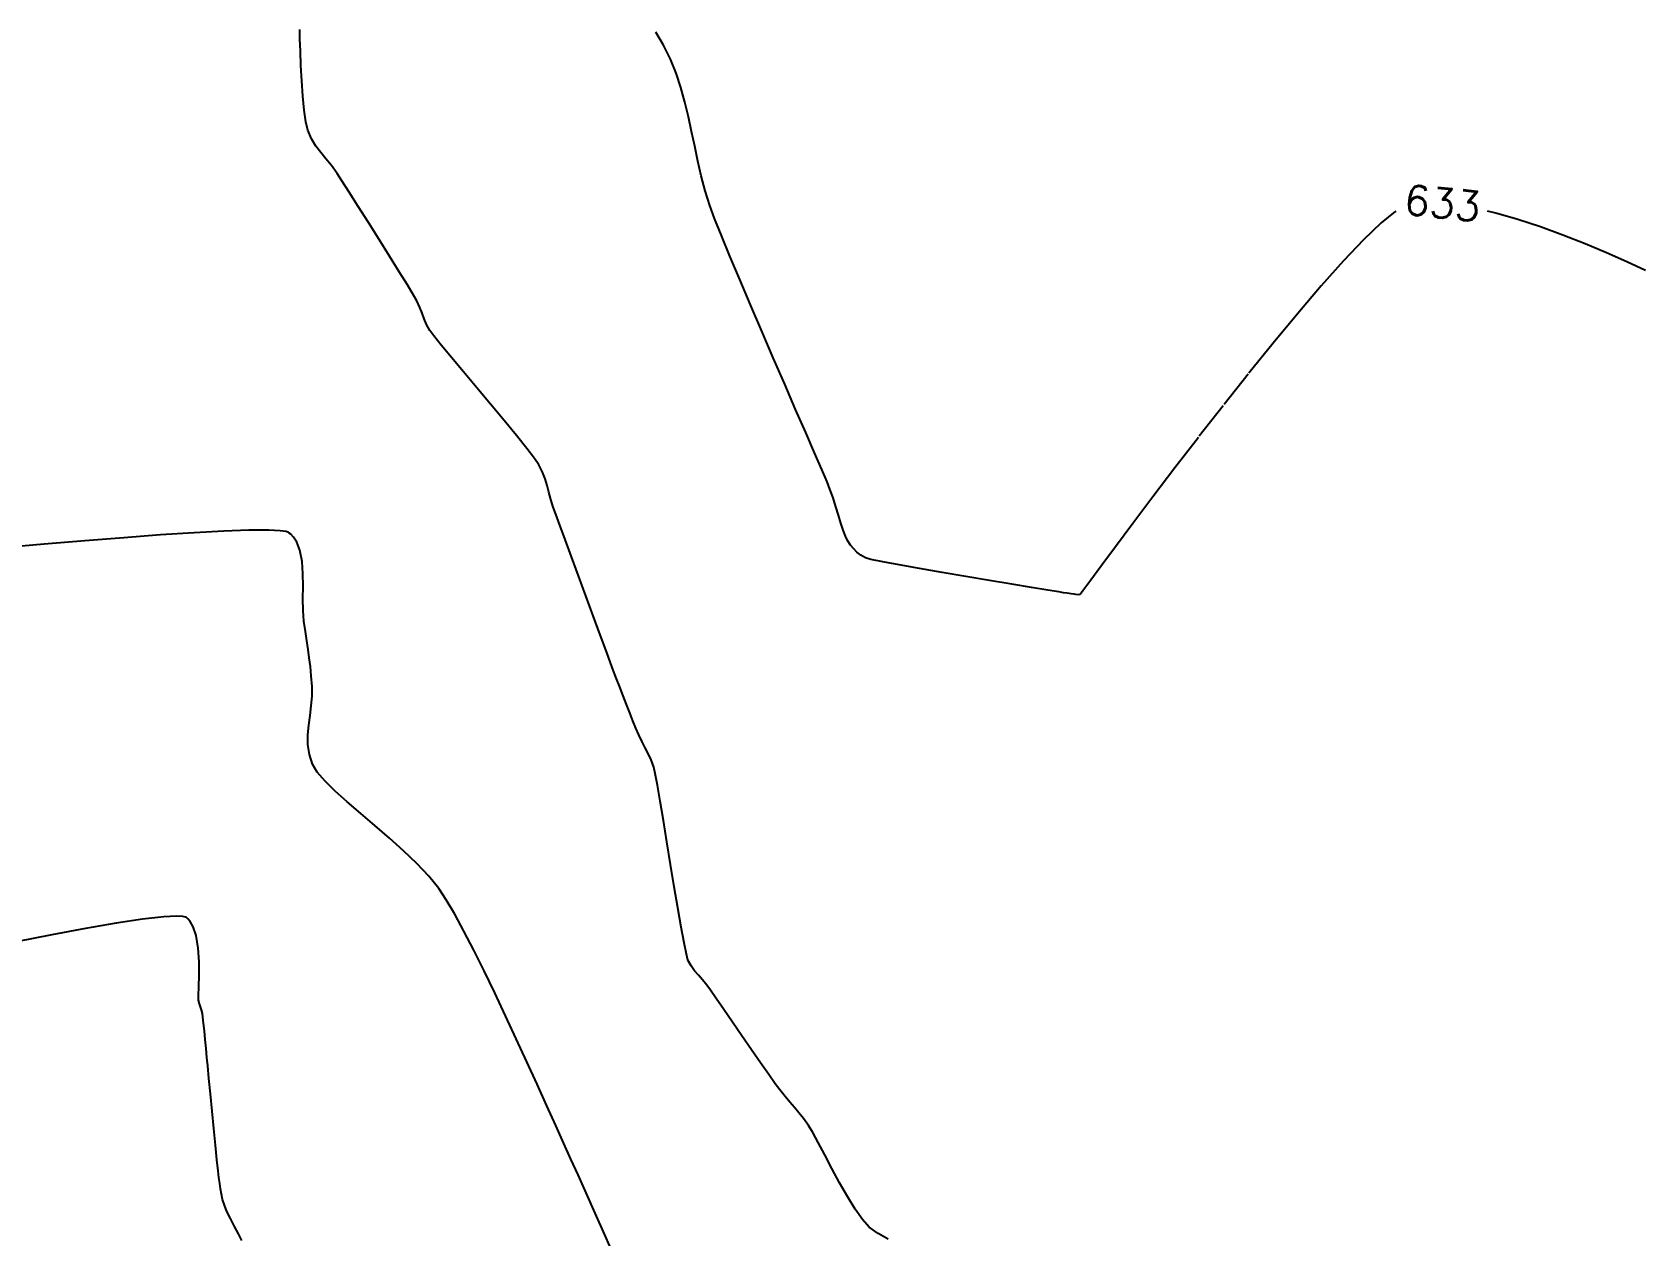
# Model space of a CAD drawing. Header units: feet. Extents: x 26064 to 27719, y 16802 to 28989.
# Drawn here: x 26744.6 to 26874.4, y 17315.3 to 17412.7 of the extents above; entities that cross this region are included whole.
import ezdxf

# ---------------------------------------------------------------- set-up
doc = ezdxf.new("R2010")
doc.units = ezdxf.units.FT
doc.header["$LTSCALE"] = 50
doc.header["$MEASUREMENT"] = 0
doc.linetypes.add('HIDDEN', pattern=[0.375, 0.25, -0.125])
doc.linetypes.add('HIDN25', pattern=[0.0938, 0.0625, -0.0313])
doc.layers.add('CONT-MJR', color=160, linetype='HIDDEN')
doc.layers.add('CONT-MNR', color=55, linetype='HIDN25')
doc.styles.add('l60', font='simplex', dxfattribs={"height": 2.4})

msp = doc.modelspace()

# ---------------------------------------------------------------- linework, layer by layer
at = {"layer": 'CONT-MJR', "color": 7}
for p, q in [((26755.00382, 17372.00773, 635), (26752.03468, 17371.78448, 635)), ((26757.719, 17372.19135, 635), (26755.00382, 17372.00773, 635)), ((26760.12114, 17372.32534, 635), (26757.719, 17372.19135, 635)), ((26762.15116, 17372.39967, 635), (26760.12114, 17372.32534, 635)), ((26763.75, 17372.40433, 635), (26762.15116, 17372.39967, 635)), ((26764.67892, 17372.35118, 635), (26763.75, 17372.40433, 635)), ((26765.15151, 17372.27477, 635), (26764.67892, 17372.35118, 635)), ((26765.35277, 17372.20522, 635), (26765.15151, 17372.27477, 635)), ((26765.41784, 17372.16463, 635), (26765.35277, 17372.20522, 635)), ((26765.53907, 17372.05921, 635), (26765.41784, 17372.16463, 635)), ((26765.75497, 17371.82361, 635), (26765.53907, 17372.05921, 635)), ((26745.57078, 17371.25914, 635), (26742.19417, 17370.97707, 635)), ((26748.87064, 17371.53161, 635), (26745.57078, 17371.25914, 635)), ((26752.03468, 17371.78448, 635), (26748.87064, 17371.53161, 635)), ((26766.01746, 17371.41385, 635), (26765.75497, 17371.82361, 635)), ((26766.26704, 17370.77764, 635), (26766.01746, 17371.41385, 635)), ((26766.44793, 17369.8709, 635), (26766.26704, 17370.77764, 635)), ((26766.52243, 17368.88299, 635), (26766.44793, 17369.8709, 635)), ((26766.53261, 17367.85965, 635), (26766.52243, 17368.88299, 635)), ((26766.52053, 17366.84665, 635), (26766.53261, 17367.85965, 635)), ((26766.52825, 17365.88973, 635), (26766.52053, 17366.84665, 635)), ((26766.59784, 17365.03463, 635), (26766.52825, 17365.88973, 635)), ((26766.7233, 17364.19087, 635), (26766.59784, 17365.03463, 635)), ((26766.83802, 17363.43833, 635), (26766.7233, 17364.19087, 635)), ((26766.9422, 17362.74017, 635), (26766.83802, 17363.43833, 635)), ((26767.03606, 17362.05955, 635), (26766.9422, 17362.74017, 635)), ((26767.11981, 17361.35965, 635), (26767.03606, 17362.05955, 635)), ((26767.19367, 17360.60362, 635), (26767.11981, 17361.35965, 635)), ((26767.25784, 17359.75463, 635), (26767.19367, 17360.60362, 635)), ((26767.26216, 17358.96334, 635), (26767.25784, 17359.75463, 635)), ((26767.09227, 17357.39281, 635), (26767.19503, 17358.17673, 635)), ((26767.19503, 17358.17673, 635), (26767.26216, 17358.96334, 635)), ((26766.92318, 17355.82518, 635), (26766.98972, 17356.60962, 635)), ((26766.98972, 17356.60962, 635), (26767.09227, 17357.39281, 635)), ((26766.92847, 17355.03752, 635), (26766.92318, 17355.82518, 635)), ((26767.04142, 17354.24466, 635), (26766.92847, 17355.03752, 635)), ((26767.29784, 17353.44463, 635), (26767.04142, 17354.24466, 635)), ((26767.68133, 17352.80906, 635), (26767.29784, 17353.44463, 635)), ((26768.30745, 17352.08052, 635), (26767.68133, 17352.80906, 635)), ((26769.13169, 17351.27144, 635), (26768.30745, 17352.08052, 635)), ((26770.10955, 17350.3943, 635), (26769.13169, 17351.27144, 635)), ((26771.19653, 17349.46155, 635), (26770.10955, 17350.3943, 635)), ((26772.34813, 17348.48563, 635), (26771.19653, 17349.46155, 635)), ((26773.51985, 17347.47902, 635), (26772.34813, 17348.48563, 635)), ((26774.66718, 17346.45415, 635), (26773.51985, 17347.47902, 635)), ((26775.74562, 17345.4235, 635), (26774.66718, 17346.45415, 635)), ((26776.71068, 17344.3995, 635), (26775.74562, 17345.4235, 635)), ((26777.51784, 17343.39463, 635), (26776.71068, 17344.3995, 635)), ((26778.12177, 17342.48023, 635), (26777.51784, 17343.39463, 635)), ((26778.80365, 17341.31902, 635), (26778.12177, 17342.48023, 635)), ((26779.55012, 17339.94768, 635), (26778.80365, 17341.31902, 635)), ((26780.34784, 17338.40289, 635), (26779.55012, 17339.94768, 635)), ((26781.18346, 17336.72134, 635), (26780.34784, 17338.40289, 635)), ((26782.04364, 17334.93969, 635), (26781.18346, 17336.72134, 635)), ((26782.91504, 17333.09462, 635), (26782.04364, 17334.93969, 635)), ((26783.78431, 17331.22282, 635), (26782.91504, 17333.09462, 635)), ((26784.6381, 17329.36097, 635), (26783.78431, 17331.22282, 635)), ((26785.46307, 17327.54574, 635), (26784.6381, 17329.36097, 635)), ((26786.24587, 17325.81381, 635), (26785.46307, 17327.54574, 635)), ((26786.97317, 17324.20187, 635), (26786.24587, 17325.81381, 635)), ((26787.6316, 17322.74658, 635), (26786.97317, 17324.20187, 635)), ((26788.20784, 17321.48463, 635), (26787.6316, 17322.74658, 635)), ((26788.78477, 17320.21864, 635), (26788.20784, 17321.48463, 635)), ((26789.44356, 17318.75163, 635), (26788.78477, 17320.21864, 635)), ((26790.16826, 17317.1209, 635), (26789.44356, 17318.75163, 635)), ((26790.94292, 17315.36375, 635), (26790.16826, 17317.1209, 635)), ((26791.75158, 17313.51748, 635), (26790.94292, 17315.36375, 635))]:
    msp.add_line(p, q, dxfattribs=at)
at = {"layer": 'CONT-MNR', "color": 7, "extrusion": (0.999652, 0.02638, 0)}
msp.add_line((26766.27752, 17412.17244, 634), (26766.2578, 17412.91951, 634), dxfattribs=at)
at = {"layer": 'CONT-MNR', "color": 7}
for p, q in [((26795.70816, 17411.63758, 633), (26795.08715, 17412.70678, 633)), ((26766.30971, 17411.17136, 634), (26766.27752, 17412.17244, 634)), ((26796.72025, 17409.37854, 633), (26796.25698, 17410.52491, 633)), ((26797.10682, 17408.21676, 633), (26796.72025, 17409.37854, 633)), ((26767.21668, 17404.06025, 634), (26766.91784, 17404.75463, 634)), ((26767.95977, 17402.96243, 634), (26767.56733, 17403.48015, 634)), ((26768.384, 17402.4552, 634), (26767.95977, 17402.96243, 634)), ((26768.83002, 17401.90656, 634), (26768.384, 17402.4552, 634)), ((26854.76224, 17398.06583, 633), (26853.78487, 17397.26581, 633)), ((26772.68031, 17395.92141, 634), (26771.81912, 17397.28798, 634)), ((26853.78487, 17397.26581, 633), (26852.35068, 17395.89949, 633)), ((26801.06873, 17394.56944, 633), (26800.38253, 17396.24144, 633)), ((26852.35068, 17395.89949, 633), (26850.71776, 17394.18261, 633)), ((26802.7309, 17390.63274, 633), (26801.86133, 17392.67868, 633)), ((26775.74784, 17390.94463, 634), (26775.47336, 17391.4198, 634)), ((26775.99242, 17390.42557, 634), (26775.74784, 17390.94463, 634)), ((26803.64804, 17388.49519, 633), (26802.7309, 17390.63274, 633)), ((26776.33546, 17389.50623, 634), (26776.17259, 17389.95613, 634)), ((26776.52817, 17389.04576, 634), (26776.33546, 17389.50623, 634)), ((26776.79784, 17388.54463, 634), (26776.52817, 17389.04576, 634)), ((26777.10939, 17388.12022, 634), (26776.79784, 17388.54463, 634)), ((26777.7077, 17387.37617, 634), (26777.10939, 17388.12022, 634)), ((26805.5073, 17384.19952, 633), (26804.58331, 17386.32959, 633)), ((26845.02699, 17387.53319, 633), (26842.99948, 17385.01866, 633)), ((26842.99948, 17385.01866, 633), (26840.97339, 17382.45587, 633)), ((26781.71048, 17382.58401, 634), (26780.59416, 17383.9164, 634)), ((26806.3906, 17382.16854, 633), (26805.5073, 17384.19952, 633)), ((26840.97339, 17382.45587, 633), (26838.98874, 17379.90527, 633)), ((26783.79698, 17380.06468, 634), (26782.79906, 17381.2771, 634)), ((26785.61784, 17377.68463, 634), (26785.26927, 17378.19942, 634)), ((26785.90946, 17377.09064, 634), (26785.61784, 17377.68463, 634)), ((26837.08557, 17377.42733, 633), (26835.3039, 17375.08252, 633)), ((26786.11745, 17376.541, 634), (26785.90946, 17377.09064, 634)), ((26809.16698, 17375.72491, 633), (26808.92845, 17376.3069, 633)), ((26786.77784, 17374.24463, 634), (26786.572, 17374.88751, 634)), ((26835.3039, 17375.08252, 633), (26833.68376, 17372.93128, 633)), ((26786.97301, 17373.70255, 634), (26786.77784, 17374.24463, 634)), ((26787.73229, 17371.62709, 634), (26787.29976, 17372.80675, 634)), ((26810.24081, 17372.38232, 633), (26810.05684, 17372.95524, 633)), ((26810.41921, 17371.90721, 633), (26810.24081, 17372.38232, 633)), ((26810.84165, 17371.18967, 633), (26810.59698, 17371.55491, 633)), ((26811.6651, 17370.37133, 633), (26811.35543, 17370.60871, 633)), ((26812.48816, 17370.02727, 633), (26812.03698, 17370.15491, 633)), ((26814.77318, 17369.57584, 633), (26813.43357, 17369.82915, 633)), ((26831.08818, 17369.45139, 633), (26830.1928, 17368.24365, 633)), ((26789.4065, 17367.08363, 634), (26788.81145, 17368.69566, 634)), ((26826.78726, 17367.54151, 633), (26825.48855, 17367.75311, 633)), ((26828.67413, 17367.24455, 633), (26828.37629, 17367.2876, 633)), ((26829.40698, 17367.19491, 633), (26829.25049, 17367.17279, 633)), ((26790.57851, 17363.91626, 634), (26790.00412, 17365.46721, 634)), ((26791.55442, 17361.29028, 634), (26791.10388, 17362.50067, 634)), ((26793.22341, 17356.97177, 634), (26792.96974, 17357.60346, 634)), ((26793.46569, 17356.38254, 634), (26793.22341, 17356.97177, 634)), ((26793.96555, 17355.26237, 634), (26793.69784, 17355.83463, 634)), ((26794.22179, 17354.77322, 634), (26793.96555, 17355.26237, 634)), ((26794.46516, 17354.30921, 634), (26794.22179, 17354.77322, 634)), ((26794.6943, 17353.81234, 634), (26794.46516, 17354.30921, 634)), ((26794.90784, 17353.22463, 634), (26794.6943, 17353.81234, 634)), ((26795.02668, 17352.70622, 634), (26794.90784, 17353.22463, 634)), ((26795.97541, 17347.16276, 634), (26795.69034, 17348.89375, 634)), ((26796.57196, 17343.53657, 634), (26796.27314, 17345.34781, 634)), ((26796.86032, 17341.81672, 634), (26796.57196, 17343.53657, 634)), ((26757.09356, 17341.03998, 636), (26757.02285, 17341.07716, 636)), ((26757.4011, 17340.72945, 636), (26757.20382, 17340.95063, 636)), ((26797.12664, 17340.27592, 634), (26796.86032, 17341.81672, 634)), ((26757.64301, 17340.30388, 636), (26757.4011, 17340.72945, 636)), ((26758.0483, 17338.55956, 636), (26757.87616, 17339.59599, 636)), ((26797.54697, 17338.08221, 634), (26797.35938, 17339.00186, 634)), ((26758.12378, 17336.37308, 636), (26758.11954, 17337.45091, 636)), ((26797.67784, 17337.60463, 634), (26797.54697, 17338.08221, 634)), ((26758.09493, 17335.42911, 636), (26758.12378, 17336.37308, 636)), ((26798.52508, 17336.37753, 634), (26798.21498, 17336.73154, 634)), ((26798.8574, 17336.00655, 634), (26798.52508, 17336.37753, 634)), ((26799.20784, 17335.56463, 634), (26798.8574, 17336.00655, 634)), ((26799.4941, 17335.15877, 634), (26799.20784, 17335.56463, 634)), ((26758.14981, 17334.06589, 636), (26758.07356, 17334.35498, 636)), ((26758.31256, 17333.57473, 636), (26758.23206, 17333.82042, 636)), ((26758.38356, 17333.28498, 636), (26758.31256, 17333.57473, 636)), ((26758.4304, 17332.96853, 636), (26758.38356, 17333.28498, 636)), ((26801.28659, 17332.56714, 634), (26800.57753, 17333.59454, 634)), ((26758.54619, 17331.87188, 636), (26758.48509, 17332.48311, 636)), ((26802.04846, 17331.46354, 634), (26801.28659, 17332.56714, 634)), ((26758.68186, 17330.44466, 636), (26758.61225, 17331.17801, 636)), ((26758.75356, 17329.71498, 636), (26758.68186, 17330.44466, 636)), ((26758.91743, 17328.0202, 636), (26758.8201, 17329.03647, 636)), ((26759.16885, 17325.38228, 636), (26759.03664, 17326.76815, 636)), ((26759.30516, 17323.96458, 636), (26759.16885, 17325.38228, 636)), ((26807.03352, 17324.76626, 634), (26806.65563, 17325.23662, 634)), ((26807.77834, 17323.6582, 634), (26807.43784, 17324.21463, 634)), ((26759.43668, 17322.61703, 636), (26759.30516, 17323.96458, 636)), ((26808.22169, 17322.84425, 634), (26807.77834, 17323.6582, 634)), ((26759.64978, 17320.54025, 636), (26759.55452, 17321.44159, 636)), ((26809.32853, 17320.73226, 634), (26808.74579, 17321.84489, 634)), ((26809.94779, 17319.57849, 634), (26809.32853, 17320.73226, 634)), ((26759.91944, 17318.663, 636), (26759.84727, 17319.07612, 636)), ((26760.16356, 17317.75498, 636), (26760.01892, 17318.23557, 636)), ((26760.36819, 17317.25859, 636), (26760.16356, 17317.75498, 636)), ((26811.20743, 17317.43606, 634), (26810.58146, 17318.45572, 634)), ((26760.66041, 17316.67243, 636), (26760.36819, 17317.25859, 636)), ((26812.34784, 17315.99463, 634), (26811.8036, 17316.59165, 634)), ((26761.3093, 17315.4478, 636), (26760.99064, 17316.05076, 636)), ((26813.88011, 17315.00946, 634), (26813.06896, 17315.46024, 634))]:
    msp.add_line(p, q, dxfattribs=at)
at = {"layer": 'CONT-MNR', "color": 7, "extrusion": (0.999176, 0.040583, 0)}
msp.add_line((26766.35712, 17410.00419, 634), (26766.30971, 17411.17136, 634), dxfattribs=at)
at = {"layer": 'CONT-MNR', "color": 7, "extrusion": (0.896836, 0.442363, 0)}
msp.add_line((26796.25698, 17410.52491, 633), (26795.70816, 17411.63758, 633), dxfattribs=at)
at = {"layer": 'CONT-MNR', "color": 7, "extrusion": (0.998626, 0.052401, 0)}
msp.add_line((26766.42246, 17408.75886, 634), (26766.35712, 17410.00419, 634), dxfattribs=at)
at = {"layer": 'CONT-MNR', "color": 7, "extrusion": (0.997585, 0.069449, 0)}
msp.add_line((26766.50848, 17407.52331, 634), (26766.42246, 17408.75886, 634), dxfattribs=at)
at = {"layer": 'CONT-MNR', "color": 7, "extrusion": (0.995408, 0.095718, 0)}
msp.add_line((26766.61789, 17406.38547, 634), (26766.50848, 17407.52331, 634), dxfattribs=at)
at = {"layer": 'CONT-MNR', "color": 7, "extrusion": (0.963451, 0.267884, 0)}
msp.add_line((26797.43342, 17407.04213, 633), (26797.10682, 17408.21676, 633), dxfattribs=at)
at = {"layer": 'CONT-MNR', "color": 7, "extrusion": (0.972573, 0.232596, 0)}
msp.add_line((26797.7168, 17405.8572, 633), (26797.43342, 17407.04213, 633), dxfattribs=at)
at = {"layer": 'CONT-MNR', "color": 7, "extrusion": (0.99002, 0.140926, 0)}
msp.add_line((26766.75344, 17405.43327, 634), (26766.61789, 17406.38547, 634), dxfattribs=at)
at = {"layer": 'CONT-MNR', "color": 7, "extrusion": (0.977578, 0.210574, 0)}
msp.add_line((26797.9737, 17404.66455, 633), (26797.7168, 17405.8572, 633), dxfattribs=at)
at = {"layer": 'CONT-MNR', "color": 7, "extrusion": (0.971888, 0.235443, 0)}
msp.add_line((26766.91784, 17404.75463, 634), (26766.75344, 17405.43327, 634), dxfattribs=at)
at = {"layer": 'CONT-MNR', "color": 7, "extrusion": (0.979368, 0.202087, 0)}
msp.add_line((26798.22087, 17403.46672, 633), (26797.9737, 17404.66455, 633), dxfattribs=at)
at = {"layer": 'CONT-MNR', "color": 7, "extrusion": (0.855808, 0.517293, 0)}
msp.add_line((26767.56733, 17403.48015, 634), (26767.21668, 17404.06025, 634), dxfattribs=at)
at = {"layer": 'CONT-MNR', "color": 7, "extrusion": (0.978312, 0.207138, 0)}
msp.add_line((26798.47504, 17402.26628, 633), (26798.22087, 17403.46672, 633), dxfattribs=at)
at = {"layer": 'CONT-MNR', "color": 7, "extrusion": (0.814158, 0.580644, 0)}
msp.add_line((26769.28784, 17401.26463, 634), (26768.83002, 17401.90656, 634), dxfattribs=at)
at = {"layer": 'CONT-MNR', "color": 7, "extrusion": (0.974235, 0.225536, 0)}
msp.add_line((26798.75295, 17401.06579, 633), (26798.47504, 17402.26628, 633), dxfattribs=at)
at = {"layer": 'CONT-MNR', "color": 7, "extrusion": (0.84043, 0.54192, 0)}
msp.add_line((26769.6793, 17400.65754, 634), (26769.28784, 17401.26463, 634), dxfattribs=at)
at = {"layer": 'CONT-MNR', "color": 7, "extrusion": (0.842873, 0.538113, 0)}
msp.add_line((26770.26645, 17399.73786, 634), (26769.6793, 17400.65754, 634), dxfattribs=at)
at = {"layer": 'CONT-MNR', "color": 7, "extrusion": (0.966447, 0.256865, 0)}
msp.add_line((26799.07135, 17399.86782, 633), (26798.75295, 17401.06579, 633), dxfattribs=at)
at = {"layer": 'CONT-MNR', "color": 7, "extrusion": (0.844141, 0.536122, 0)}
msp.add_line((26770.99711, 17398.5874, 634), (26770.26645, 17399.73786, 634), dxfattribs=at)
at = {"layer": 'CONT-MNR', "color": 7, "extrusion": (0.95383, 0.300348, 0)}
msp.add_line((26799.44698, 17398.67491, 633), (26799.07135, 17399.86782, 633), dxfattribs=at)
at = {"layer": 'CONT-MNR', "color": 7, "extrusion": (0.8451, 0.534608, 0)}
msp.add_line((26771.81912, 17397.28798, 634), (26770.99711, 17398.5874, 634), dxfattribs=at)
at = {"layer": 'CONT-MNR', "color": 7, "extrusion": (0.938168, 0.346181, 0)}
msp.add_line((26799.83214, 17397.63112, 633), (26799.44698, 17398.67491, 633), dxfattribs=at)
at = {"layer": 'CONT-MNR', "color": 7, "extrusion": (0.550164, -0.835057, 0)}
msp.add_line((26854.96562, 17398.19982, 633), (26854.76224, 17398.06583, 633), dxfattribs=at)
at = {"layer": 'CONT-MNR', "color": 7, "extrusion": (0.236764, 0.971567, 0)}
msp.add_line((26863.06368, 17398.05035, 633), (26862.37796, 17398.21746, 633), dxfattribs=at)
at = {"layer": 'CONT-MNR', "color": 7, "extrusion": (-0.279642, -0.960104, 0)}
msp.add_line((26864.84174, 17397.53247, 633), (26863.06368, 17398.05035, 633), dxfattribs=at)
at = {"layer": 'CONT-MNR', "color": 7, "extrusion": (0.929736, 0.368226, 0)}
msp.add_line((26800.38253, 17396.24144, 633), (26799.83214, 17397.63112, 633), dxfattribs=at)
at = {"layer": 'CONT-MNR', "color": 7, "extrusion": (-0.313415, -0.949616, 0)}
msp.add_line((26866.65823, 17396.93295, 633), (26864.84174, 17397.53247, 633), dxfattribs=at)
at = {"layer": 'CONT-MNR', "color": 7, "extrusion": (0.340954, 0.94008, 0)}
msp.add_line((26868.48039, 17396.27208, 633), (26866.65823, 17396.93295, 633), dxfattribs=at)
at = {"layer": 'CONT-MNR', "color": 7, "extrusion": (0.847085, 0.531458, 0)}
msp.add_line((26773.5285, 17394.56949, 634), (26772.68031, 17395.92141, 634), dxfattribs=at)
at = {"layer": 'CONT-MNR', "color": 7, "extrusion": (0.364182, 0.931328, 0)}
msp.add_line((26870.27544, 17395.57015, 633), (26868.48039, 17396.27208, 633), dxfattribs=at)
at = {"layer": 'CONT-MNR', "color": 7, "extrusion": (0.384482, 0.923133, 0)}
msp.add_line((26872.01061, 17394.84746, 633), (26870.27544, 17395.57015, 633), dxfattribs=at)
at = {"layer": 'CONT-MNR', "color": 7, "extrusion": (0.848495, 0.529203, 0)}
msp.add_line((26774.31151, 17393.31405, 634), (26773.5285, 17394.56949, 634), dxfattribs=at)
at = {"layer": 'CONT-MNR', "color": 7, "extrusion": (0.922246, 0.386603, 0)}
msp.add_line((26801.86133, 17392.67868, 633), (26801.06873, 17394.56944, 633), dxfattribs=at)
at = {"layer": 'CONT-MNR', "color": 7, "extrusion": (0.746002, -0.665944, 0)}
msp.add_line((26850.71776, 17394.18261, 633), (26848.92616, 17392.17563, 633), dxfattribs=at)
at = {"layer": 'CONT-MNR', "color": 7, "extrusion": (-0.402952, -0.915221, 0)}
msp.add_line((26873.65312, 17394.1243, 633), (26872.01061, 17394.84746, 633), dxfattribs=at)
at = {"layer": 'CONT-MNR', "color": 7, "extrusion": (0.420611, 0.907241, 0)}
msp.add_line((26875.1702, 17393.42096, 633), (26873.65312, 17394.1243, 633), dxfattribs=at)
at = {"layer": 'CONT-MNR', "color": 7, "extrusion": (0.850668, 0.525703, 0)}
msp.add_line((26774.97719, 17392.23688, 634), (26774.31151, 17393.31405, 634), dxfattribs=at)
at = {"layer": 'CONT-MNR', "color": 7, "extrusion": (0.854749, 0.519042, 0)}
msp.add_line((26775.47336, 17391.4198, 634), (26774.97719, 17392.23688, 634), dxfattribs=at)
at = {"layer": 'CONT-MNR', "color": 7, "extrusion": (0.760405, -0.649449, 0)}
msp.add_line((26848.92616, 17392.17563, 633), (26847.0159, 17389.939, 633), dxfattribs=at)
at = {"layer": 'CONT-MNR', "color": 7, "extrusion": (0.933603, 0.35831, 0)}
msp.add_line((26776.17259, 17389.95613, 634), (26775.99242, 17390.42557, 634), dxfattribs=at)
at = {"layer": 'CONT-MNR', "color": 7, "extrusion": (0.770727, -0.637166, 0)}
msp.add_line((26847.0159, 17389.939, 633), (26845.02699, 17387.53319, 633), dxfattribs=at)
at = {"layer": 'CONT-MNR', "color": 7, "extrusion": (0.918042, 0.396482, 0)}
msp.add_line((26804.58331, 17386.32959, 633), (26803.64804, 17388.49519, 633), dxfattribs=at)
at = {"layer": 'CONT-MNR', "color": 7, "extrusion": (0.770778, 0.637103, 0)}
msp.add_line((26778.52987, 17386.3815, 634), (26777.7077, 17387.37617, 634), dxfattribs=at)
at = {"layer": 'CONT-MNR', "color": 7, "extrusion": (0.76729, 0.6413, 0)}
msp.add_line((26779.51299, 17385.20523, 634), (26778.52987, 17386.3815, 634), dxfattribs=at)
at = {"layer": 'CONT-MNR', "color": 7, "extrusion": (0.766129, 0.642687, 0)}
msp.add_line((26780.59416, 17383.9164, 634), (26779.51299, 17385.20523, 634), dxfattribs=at)
at = {"layer": 'CONT-MNR', "color": 7, "extrusion": (0.768371, 0.640004, 0)}
msp.add_line((26782.79906, 17381.2771, 634), (26781.71048, 17382.58401, 634), dxfattribs=at)
at = {"layer": 'CONT-MNR', "color": 7, "extrusion": (0.916914, 0.399084, 0)}
msp.add_line((26807.20378, 17380.30021, 633), (26806.3906, 17382.16854, 633), dxfattribs=at)
at = {"layer": 'CONT-MNR', "color": 7, "extrusion": (0.778962, 0.627071, 0)}
msp.add_line((26784.64136, 17379.01578, 634), (26783.79698, 17380.06468, 634), dxfattribs=at)
at = {"layer": 'CONT-MNR', "color": 7, "extrusion": (0.917132, 0.398583, 0)}
msp.add_line((26807.91743, 17378.65812, 633), (26807.20378, 17380.30021, 633), dxfattribs=at)
at = {"layer": 'CONT-MNR', "color": 7, "extrusion": (0.793078, -0.609121, 0)}
msp.add_line((26838.98874, 17379.90527, 633), (26837.08557, 17377.42733, 633), dxfattribs=at)
at = {"layer": 'CONT-MNR', "color": 7, "extrusion": (0.792647, 0.609681, 0)}
msp.add_line((26785.26927, 17378.19942, 634), (26784.64136, 17379.01578, 634), dxfattribs=at)
at = {"layer": 'CONT-MNR', "color": 7, "extrusion": (0.917877, 0.396865, 0)}
msp.add_line((26808.50213, 17377.30583, 633), (26807.91743, 17378.65812, 633), dxfattribs=at)
at = {"layer": 'CONT-MNR', "color": 7, "extrusion": (0.91974, 0.392528, 0)}
msp.add_line((26808.92845, 17376.3069, 633), (26808.50213, 17377.30583, 633), dxfattribs=at)
at = {"layer": 'CONT-MNR', "color": 7, "extrusion": (0.958869, 0.28385, 0)}
msp.add_line((26786.27505, 17376.00863, 634), (26786.11745, 17376.541, 634), dxfattribs=at)
at = {"layer": 'CONT-MNR', "color": 7, "extrusion": (0.968049, 0.250763, 0)}
msp.add_line((26786.41549, 17375.46649, 634), (26786.27505, 17376.00863, 634), dxfattribs=at)
at = {"layer": 'CONT-MNR', "color": 7, "extrusion": (0.965348, 0.260965, 0)}
msp.add_line((26786.572, 17374.88751, 634), (26786.41549, 17375.46649, 634), dxfattribs=at)
at = {"layer": 'CONT-MNR', "color": 7, "extrusion": (0.941589, 0.336765, 0)}
msp.add_line((26809.42239, 17375.0108, 633), (26809.16698, 17375.72491, 633), dxfattribs=at)
at = {"layer": 'CONT-MNR', "color": 7, "extrusion": (0.95206, 0.305912, 0)}
msp.add_line((26809.65255, 17374.29449, 633), (26809.42239, 17375.0108, 633), dxfattribs=at)
at = {"layer": 'CONT-MNR', "color": 7, "extrusion": (0.939455, 0.342671, 0)}
msp.add_line((26787.29976, 17372.80675, 634), (26786.97301, 17373.70255, 634), dxfattribs=at)
at = {"layer": 'CONT-MNR', "color": 7, "extrusion": (0.957145, 0.28961, 0)}
msp.add_line((26809.8624, 17373.60096, 633), (26809.65255, 17374.29449, 633), dxfattribs=at)
at = {"layer": 'CONT-MNR', "color": 7, "extrusion": (0.957529, 0.288337, 0)}
msp.add_line((26810.05684, 17372.95524, 633), (26809.8624, 17373.60096, 633), dxfattribs=at)
at = {"layer": 'CONT-MNR', "color": 7, "extrusion": (0.800874, -0.598833, 0)}
msp.add_line((26833.68376, 17372.93128, 633), (26832.26518, 17371.03408, 633), dxfattribs=at)
at = {"layer": 'CONT-MNR', "color": 7, "extrusion": (0.938551, 0.345139, 0)}
msp.add_line((26788.24478, 17370.23344, 634), (26787.73229, 17371.62709, 634), dxfattribs=at)
at = {"layer": 'CONT-MNR', "color": 7, "extrusion": (0.892778, 0.450496, 0)}
msp.add_line((26810.59698, 17371.55491, 633), (26810.41921, 17371.90721, 633), dxfattribs=at)
at = {"layer": 'CONT-MNR', "color": 7, "extrusion": (0.784997, 0.6195, 0)}
msp.add_line((26811.08771, 17370.87788, 633), (26810.84165, 17371.18967, 633), dxfattribs=at)
at = {"layer": 'CONT-MNR', "color": 7, "extrusion": (0.709007, 0.705201, 0)}
msp.add_line((26811.35543, 17370.60871, 633), (26811.08771, 17370.87788, 633), dxfattribs=at)
at = {"layer": 'CONT-MNR', "color": 7, "extrusion": (0.802433, -0.596742, 0)}
msp.add_line((26832.26518, 17371.03408, 633), (26831.08818, 17369.45139, 633), dxfattribs=at)
at = {"layer": 'CONT-MNR', "color": 7, "extrusion": (0.938319, 0.345771, 0)}
msp.add_line((26788.81145, 17368.69566, 634), (26788.24478, 17370.23344, 634), dxfattribs=at)
at = {"layer": 'CONT-MNR', "color": 7, "extrusion": (0.502978, 0.864299, 0)}
msp.add_line((26812.03698, 17370.15491, 633), (26811.6651, 17370.37133, 633), dxfattribs=at)
at = {"layer": 'CONT-MNR', "color": 7, "extrusion": (-0.205103, -0.97874, 0)}
msp.add_line((26813.43357, 17369.82915, 633), (26812.48816, 17370.02727, 633), dxfattribs=at)
at = {"layer": 'CONT-MNR', "color": 7, "extrusion": (-0.176639, -0.984276, 0)}
msp.add_line((26816.407, 17369.28264, 633), (26814.77318, 17369.57584, 633), dxfattribs=at)
at = {"layer": 'CONT-MNR', "color": 7, "extrusion": (-0.171293, -0.98522, 0)}
msp.add_line((26818.23499, 17368.96482, 633), (26816.407, 17369.28264, 633), dxfattribs=at)
at = {"layer": 'CONT-MNR', "color": 7, "extrusion": (-0.167785, -0.985824, 0)}
msp.add_line((26820.15716, 17368.63767, 633), (26818.23499, 17368.96482, 633), dxfattribs=at)
at = {"layer": 'CONT-MNR', "color": 7, "extrusion": (-0.165302, -0.986243, 0)}
msp.add_line((26822.07349, 17368.31648, 633), (26820.15716, 17368.63767, 633), dxfattribs=at)
at = {"layer": 'CONT-MNR', "color": 7, "extrusion": (0.163446, 0.986552, 0)}
msp.add_line((26823.88395, 17368.01653, 633), (26822.07349, 17368.31648, 633), dxfattribs=at)
at = {"layer": 'CONT-MNR', "color": 7, "extrusion": (0.802731, -0.596341, 0)}
msp.add_line((26830.1928, 17368.24365, 633), (26829.61906, 17367.47134, 633), dxfattribs=at)
at = {"layer": 'CONT-MNR', "color": 7, "extrusion": (0.937948, 0.346776, 0)}
msp.add_line((26790.00412, 17365.46721, 634), (26789.4065, 17367.08363, 634), dxfattribs=at)
at = {"layer": 'CONT-MNR', "color": 7, "extrusion": (-0.161995, -0.986792, 0)}
msp.add_line((26825.48855, 17367.75311, 633), (26823.88395, 17368.01653, 633), dxfattribs=at)
at = {"layer": 'CONT-MNR', "color": 7, "extrusion": (-0.159765, -0.987155, 0)}
msp.add_line((26827.68008, 17367.39702, 633), (26826.78726, 17367.54151, 633), dxfattribs=at)
at = {"layer": 'CONT-MNR', "color": 7, "extrusion": (-0.158495, -0.98736, 0)}
msp.add_line((26828.06698, 17367.33491, 633), (26827.68008, 17367.39702, 633), dxfattribs=at)
at = {"layer": 'CONT-MNR', "color": 7, "extrusion": (-0.151183, -0.988506, 0)}
msp.add_line((26828.37629, 17367.2876, 633), (26828.06698, 17367.33491, 633), dxfattribs=at)
at = {"layer": 'CONT-MNR', "color": 7, "extrusion": (-0.132058, -0.991242, 0)}
msp.add_line((26828.9209, 17367.21167, 633), (26828.67413, 17367.24455, 633), dxfattribs=at)
at = {"layer": 'CONT-MNR', "color": 7, "extrusion": (-0.106777, -0.994283, 0)}
msp.add_line((26829.07698, 17367.19491, 633), (26828.9209, 17367.21167, 633), dxfattribs=at)
at = {"layer": 'CONT-MNR', "color": 7, "extrusion": (-0.126464, -0.991971, 0)}
msp.add_line((26829.25049, 17367.17279, 633), (26829.07698, 17367.19491, 633), dxfattribs=at)
at = {"layer": 'CONT-MNR', "color": 7, "extrusion": (0.793406, -0.608693, 0)}
msp.add_line((26829.61906, 17367.47134, 633), (26829.40698, 17367.19491, 633), dxfattribs=at)
at = {"layer": 'CONT-MNR', "color": 7, "extrusion": (0.937517, 0.34794, 0)}
msp.add_line((26791.10388, 17362.50067, 634), (26790.57851, 17363.91626, 634), dxfattribs=at)
at = {"layer": 'CONT-MNR', "color": 7, "extrusion": (0.936598, 0.350405, 0)}
msp.add_line((26791.90434, 17360.35498, 634), (26791.55442, 17361.29028, 634), dxfattribs=at)
at = {"layer": 'CONT-MNR', "color": 7, "extrusion": (0.935224, 0.354056, 0)}
msp.add_line((26792.12784, 17359.76463, 634), (26791.90434, 17360.35498, 634), dxfattribs=at)
at = {"layer": 'CONT-MNR', "color": 7, "extrusion": (0.933017, 0.359833, 0)}
msp.add_line((26792.42321, 17358.99876, 634), (26792.12784, 17359.76463, 634), dxfattribs=at)
at = {"layer": 'CONT-MNR', "color": 7, "extrusion": (0.931912, 0.362684, 0)}
msp.add_line((26792.70343, 17358.27875, 634), (26792.42321, 17358.99876, 634), dxfattribs=at)
at = {"layer": 'CONT-MNR', "color": 7, "extrusion": (0.93027, 0.366876, 0)}
msp.add_line((26792.96974, 17357.60346, 634), (26792.70343, 17358.27875, 634), dxfattribs=at)
at = {"layer": 'CONT-MNR', "color": 7, "extrusion": (0.920763, 0.390123, 0)}
msp.add_line((26793.69784, 17355.83463, 634), (26793.46569, 17356.38254, 634), dxfattribs=at)
at = {"layer": 'CONT-MNR', "color": 7, "extrusion": (0.983052, 0.183328, 0)}
msp.add_line((26795.20441, 17351.75315, 634), (26795.02668, 17352.70622, 634), dxfattribs=at)
at = {"layer": 'CONT-MNR', "color": 7, "extrusion": (0.985342, 0.170591, 0)}
msp.add_line((26795.42949, 17350.4531, 634), (26795.20441, 17351.75315, 634), dxfattribs=at)
at = {"layer": 'CONT-MNR', "color": 7, "extrusion": (0.986295, 0.164991, 0)}
msp.add_line((26795.69034, 17348.89375, 634), (26795.42949, 17350.4531, 634), dxfattribs=at)
at = {"layer": 'CONT-MNR', "color": 7, "extrusion": (0.986811, 0.161878, 0)}
msp.add_line((26796.27314, 17345.34781, 634), (26795.97541, 17347.16276, 634), dxfattribs=at)
at = {"layer": 'CONT-MNR', "color": 7, "extrusion": (0.149056, -0.988829, 0)}
msp.add_line((26753.54872, 17340.90015, 636), (26751.40593, 17340.57715, 636), dxfattribs=at)
at = {"layer": 'CONT-MNR', "color": 7, "extrusion": (0.11516, -0.993347, 0)}
msp.add_line((26755.26929, 17341.09962, 636), (26753.54872, 17340.90015, 636), dxfattribs=at)
at = {"layer": 'CONT-MNR', "color": 7, "extrusion": (0.055016, -0.998485, 0)}
msp.add_line((26756.2829, 17341.15547, 636), (26755.26929, 17341.09962, 636), dxfattribs=at)
at = {"layer": 'CONT-MNR', "color": 7, "extrusion": (-0.050032, -0.998748, 0)}
msp.add_line((26756.80205, 17341.12946, 636), (26756.2829, 17341.15547, 636), dxfattribs=at)
at = {"layer": 'CONT-MNR', "color": 7, "extrusion": (-0.230516, -0.973068, 0)}
msp.add_line((26757.02285, 17341.07716, 636), (26756.80205, 17341.12946, 636), dxfattribs=at)
at = {"layer": 'CONT-MNR', "color": 7, "extrusion": (-0.629632, -0.776893, 0)}
msp.add_line((26757.20382, 17340.95063, 636), (26757.09356, 17341.03998, 636), dxfattribs=at)
at = {"layer": 'CONT-MNR', "color": 7, "extrusion": (0.191148, -0.981561, 0)}
msp.add_line((26746.20376, 17339.64848, 636), (26743.31947, 17339.0868, 636), dxfattribs=at)
at = {"layer": 'CONT-MNR', "color": 7, "extrusion": (0.181931, -0.983311, 0)}
msp.add_line((26748.92843, 17340.15259, 636), (26746.20376, 17339.64848, 636), dxfattribs=at)
at = {"layer": 'CONT-MNR', "color": 7, "extrusion": (0.168902, -0.985633, 0)}
msp.add_line((26751.40593, 17340.57715, 636), (26748.92843, 17340.15259, 636), dxfattribs=at)
at = {"layer": 'CONT-MNR', "color": 7, "extrusion": (0.949813, 0.312819, 0)}
msp.add_line((26757.87616, 17339.59599, 636), (26757.64301, 17340.30388, 636), dxfattribs=at)
at = {"layer": 'CONT-MNR', "color": 7, "extrusion": (0.983722, 0.1797, 0)}
msp.add_line((26797.35938, 17339.00186, 634), (26797.12664, 17340.27592, 634), dxfattribs=at)
at = {"layer": 'CONT-MNR', "color": 7, "extrusion": (0.997942, 0.064125, 0)}
msp.add_line((26758.11954, 17337.45091, 636), (26758.0483, 17338.55956, 636), dxfattribs=at)
at = {"layer": 'CONT-MNR', "color": 7, "extrusion": (0.88518, 0.465249, 0)}
msp.add_line((26797.93121, 17337.12258, 634), (26797.67784, 17337.60463, 634), dxfattribs=at)
at = {"layer": 'CONT-MNR', "color": 7, "extrusion": (0.80934, 0.58734, 0)}
msp.add_line((26798.21498, 17336.73154, 634), (26797.93121, 17337.12258, 634), dxfattribs=at)
at = {"layer": 'CONT-MNR', "color": 7, "extrusion": (0.999215, -0.039627, 0)}
msp.add_line((26758.06689, 17334.72207, 636), (26758.09493, 17335.42911, 636), dxfattribs=at)
at = {"layer": 'CONT-MNR', "color": 7, "extrusion": (0.999835, 0.01818, 0)}
msp.add_line((26758.07356, 17334.35498, 636), (26758.06689, 17334.72207, 636), dxfattribs=at)
at = {"layer": 'CONT-MNR', "color": 7, "extrusion": (0.821341, 0.570438, 0)}
msp.add_line((26799.96535, 17334.48024, 634), (26799.4941, 17335.15877, 634), dxfattribs=at)
at = {"layer": 'CONT-MNR', "color": 7, "extrusion": (0.822625, 0.568584, 0)}
msp.add_line((26800.57753, 17333.59454, 634), (26799.96535, 17334.48024, 634), dxfattribs=at)
at = {"layer": 'CONT-MNR', "color": 7, "extrusion": (0.948188, 0.317711, 0)}
msp.add_line((26758.23206, 17333.82042, 636), (26758.14981, 17334.06589, 636), dxfattribs=at)
at = {"layer": 'CONT-MNR', "color": 7, "extrusion": (0.993714, 0.11195, 0)}
msp.add_line((26758.48509, 17332.48311, 636), (26758.4304, 17332.96853, 636), dxfattribs=at)
at = {"layer": 'CONT-MNR', "color": 7, "extrusion": (0.995498, 0.094787, 0)}
msp.add_line((26758.61225, 17331.17801, 636), (26758.54619, 17331.87188, 636), dxfattribs=at)
at = {"layer": 'CONT-MNR', "color": 7, "extrusion": (0.822478, 0.568798, 0)}
msp.add_line((26802.81908, 17330.34923, 634), (26802.04846, 17331.46354, 634), dxfattribs=at)
at = {"layer": 'CONT-MNR', "color": 7, "extrusion": (0.995226, 0.0976, 0)}
msp.add_line((26758.8201, 17329.03647, 636), (26758.75356, 17329.71498, 636), dxfattribs=at)
at = {"layer": 'CONT-MNR', "color": 7, "extrusion": (0.821544, 0.570145, 0)}
msp.add_line((26803.55439, 17329.2897, 634), (26802.81908, 17330.34923, 634), dxfattribs=at)
at = {"layer": 'CONT-MNR', "color": 7, "extrusion": (0.819868, 0.572552, 0)}
msp.add_line((26804.21032, 17328.35043, 634), (26803.55439, 17329.2897, 634), dxfattribs=at)
at = {"layer": 'CONT-MNR', "color": 7, "extrusion": (0.995498, 0.094786, 0)}
msp.add_line((26759.03664, 17326.76815, 636), (26758.91743, 17328.0202, 636), dxfattribs=at)
at = {"layer": 'CONT-MNR', "color": 7, "extrusion": (0.816657, 0.577124, 0)}
msp.add_line((26804.74283, 17327.59691, 634), (26804.21032, 17328.35043, 634), dxfattribs=at)
at = {"layer": 'CONT-MNR', "color": 7, "extrusion": (0.808952, 0.587874, 0)}
msp.add_line((26805.10784, 17327.09463, 634), (26804.74283, 17327.59691, 634), dxfattribs=at)
at = {"layer": 'CONT-MNR', "color": 7, "extrusion": (0.787581, 0.616211, 0)}
msp.add_line((26805.53028, 17326.5547, 634), (26805.10784, 17327.09463, 634), dxfattribs=at)
at = {"layer": 'CONT-MNR', "color": 7, "extrusion": (0.766062, 0.642767, 0)}
msp.add_line((26805.91904, 17326.09137, 634), (26805.53028, 17326.5547, 634), dxfattribs=at)
at = {"layer": 'CONT-MNR', "color": 7, "extrusion": (0.75505, 0.655668, 0)}
msp.add_line((26806.28915, 17325.66516, 634), (26805.91904, 17326.09137, 634), dxfattribs=at)
at = {"layer": 'CONT-MNR', "color": 7, "extrusion": (0.759995, 0.649929, 0)}
msp.add_line((26806.65563, 17325.23662, 634), (26806.28915, 17325.66516, 634), dxfattribs=at)
at = {"layer": 'CONT-MNR', "color": 7, "extrusion": (0.806552, 0.591163, 0)}
msp.add_line((26807.43784, 17324.21463, 634), (26807.03352, 17324.76626, 634), dxfattribs=at)
at = {"layer": 'CONT-MNR', "color": 7, "extrusion": (0.885603, 0.464444, 0)}
msp.add_line((26808.74579, 17321.84489, 634), (26808.22169, 17322.84425, 634), dxfattribs=at)
at = {"layer": 'CONT-MNR', "color": 7, "extrusion": (0.995013, 0.099749, 0)}
msp.add_line((26759.55452, 17321.44159, 636), (26759.43668, 17322.61703, 636), dxfattribs=at)
at = {"layer": 'CONT-MNR', "color": 7, "extrusion": (0.992707, 0.120549, 0)}
msp.add_line((26759.71356, 17320.01498, 636), (26759.64978, 17320.54025, 636), dxfattribs=at)
at = {"layer": 'CONT-MNR', "color": 7, "extrusion": (0.990104, 0.140335, 0)}
msp.add_line((26759.78459, 17319.51383, 636), (26759.71356, 17320.01498, 636), dxfattribs=at)
at = {"layer": 'CONT-MNR', "color": 7, "extrusion": (0.989902, 0.141756, 0)}
msp.add_line((26759.84727, 17319.07612, 636), (26759.78459, 17319.51383, 636), dxfattribs=at)
at = {"layer": 'CONT-MNR', "color": 7, "extrusion": (0.870875, 0.491504, 0)}
msp.add_line((26810.58146, 17318.45572, 634), (26809.94779, 17319.57849, 634), dxfattribs=at)
at = {"layer": 'CONT-MNR', "color": 7, "extrusion": (0.973966, 0.226693, 0)}
msp.add_line((26760.01892, 17318.23557, 636), (26759.91944, 17318.663, 636), dxfattribs=at)
at = {"layer": 'CONT-MNR', "color": 7, "extrusion": (0.883135, 0.469119, 0)}
msp.add_line((26760.99064, 17316.05076, 636), (26760.66041, 17316.67243, 636), dxfattribs=at)
at = {"layer": 'CONT-MNR', "color": 7, "extrusion": (0.816917, 0.576756, 0)}
msp.add_line((26811.8036, 17316.59165, 634), (26811.20743, 17317.43606, 634), dxfattribs=at)
at = {"layer": 'CONT-MNR', "color": 7, "extrusion": (0.899461, 0.437001, 0)}
msp.add_line((26761.5668, 17314.9178, 636), (26761.3093, 17315.4478, 636), dxfattribs=at)
at = {"layer": 'CONT-MNR', "color": 7, "extrusion": (-0.595387, -0.803439, 0)}
msp.add_line((26813.06896, 17315.46024, 634), (26812.34784, 17315.99463, 634), dxfattribs=at)

# ---------------------------------------------------------------- texts
at = {"layer": 'CONT-MNR', "color": 7, "style": 'l60'}
msp.add_text('633', height=2.4, rotation=354.1117897, dxfattribs=at).set_placement((26855.54691, 17397.98754, 633))

doc.saveas('drawing.dxf')
